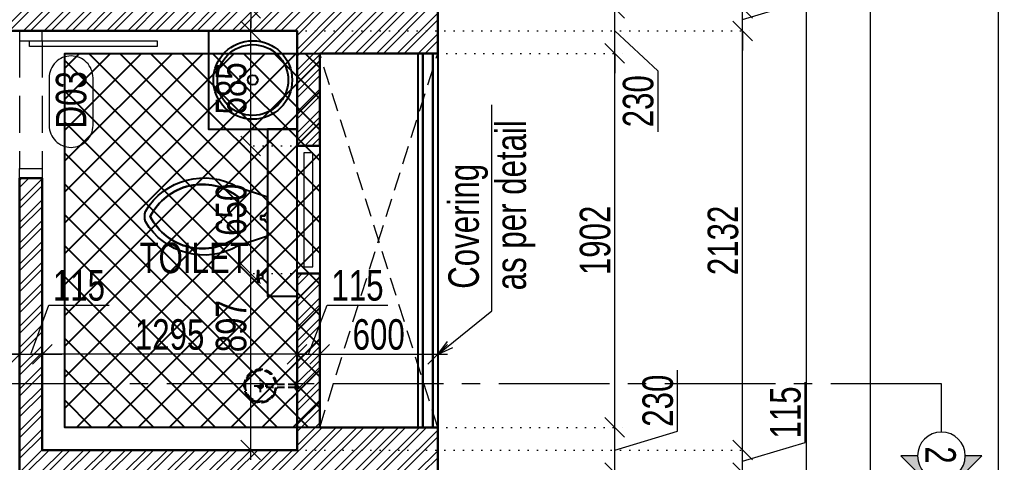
# Model space of a CAD drawing. Header units: inches. Extents: x 785882 to 928568, y 496782 to 576896.
# Drawn here: x 882487 to 887462, y 545501 to 547754 of the extents above; entities that cross this region are included whole.
import ezdxf
from ezdxf.enums import TextEntityAlignment as Align

# ---------------------------------------------------------------- set-up
doc = ezdxf.new("R2010")
doc.units = ezdxf.units.IN
doc.header["$LTSCALE"] = 750
doc.header["$MEASUREMENT"] = 0
for name, pattern in [('CENTER', [2, 1.25, -0.25, 0.25, -0.25]), ('CENTER2', [1.125, 0.75, -0.125, 0.125, -0.125]), ('DOT', [0.25, 0, -0.25]), ('HIDDEN', [0.375, 0.25, -0.125]), ('HIDDEN2', [0.1875, 0.125, -0.0625])]:
    doc.linetypes.add(name, pattern=pattern)
for name, color, linetype, lineweight in [('DIMENSION WORKING-MSA', 222, 'Continuous', 13), ('DOOR NO-MSA', 4, 'Continuous', 9), ('DOOR-MSA', 50, 'Continuous', 13), ('DOTTED LINE-MSA', 3, 'HIDDEN2', 13), ('ELE-01-MSA', 7, 'Continuous', 30), ('SECTION LINE', 14, 'CENTER', 9), ('TEXT DETAIL-MSA', 212, 'Continuous', 13), ('TEXT ROOM NAME-MSA', 210, 'Continuous', 13), ('WALL HATCH-MSA', 251, 'Continuous', 9), ('WALL-MSA', 32, 'Continuous', 30), ('WINDOW-MSA', 50, 'Continuous', 13)]:
    doc.layers.add(name, color=color, linetype=linetype, lineweight=lineweight)
for name, color, linetype in [('ELE-02-MSA', 4, 'Continuous'), ('HATCH-SUNK 300MM-MSA', 47, 'Continuous'), ('P.FIXTURE', 7, 'Continuous')]:
    doc.layers.add(name, color=color, linetype=linetype)
doc.styles.add('125', font='swisscl.ttf', dxfattribs={"height": 125})
doc.styles.add('AR', font='swisscl.ttf')
doc.styles.add('ARIAL', font='swisscl.ttf', dxfattribs={"height": 360})
doc.styles.add('Arial-Reg+0.8Sc', font='swisscl.ttf')
doc.styles.add('MtXpl_Swis721_LtCn_B', font='swisscl.ttf')
doc.dimstyles.new('100 K.T', dxfattribs={"dimtxt": 360, "dimasz": 80, "dimexe": 0.18, "dimexo": 0.0625, "dimgap": 1, "dimtad": 1, "dimdec": 0, "dimzin": 0, "dimdsep": 46, "dimtxsty": 'ARIAL', "dimblk": 'DOT', "dimcen": 0.09, "dimse1": 1, "dimse2": 1, "dimclrd": 50, "dimclrt": 256, "dimadec": 0, "dimazin": 0, "dimtfac": 1, "dimtdec": 0, "dimtofl": 0, "dimtmove": 1, "dimatfit": 0, "dimfxl": 1, "dimtolj": 1, "dimtzin": 0, "dimlwd": -1, "dimarcsym": 0})
doc.dimstyles.new('WORKING DIM', dxfattribs={"dimtxt": 155, "dimasz": 100, "dimexe": 50, "dimexo": 0, "dimgap": 20, "dimtad": 1, "dimdec": 0, "dimzin": 0, "dimdsep": 46, "dimtxsty": 'AR', "dimblk": 'OBLIQUE', "dimcen": 0.09, "dimdle": 50, "dimclrd": 256, "dimclre": 250, "dimclrt": 256, "dimadec": 0, "dimazin": 0, "dimtfac": 1, "dimtdec": 0, "dimtofl": 0, "dimtmove": 1, "dimatfit": 0, "dimfxl": 1, "dimtolj": 1, "dimtzin": 0, "dimlwd": -1, "dimlwe": -1, "dimarcsym": 0})
pattern_1 = [(45, (36976.4, 0), (-53.0330086, 53.0330086), []), (45, (37011.755, 0), (-53.0330086, 53.0330086), [])]

# ---------------------------------------------------------------- blocks, each defined once
blk = doc.blocks.new('t4tgg34')
for points in [[(375405.3, -62759.1), (375390.8, -62744.6), (375390.8, -62738.4), (375370.8, -62738.4), (375370.8, -62719.7), (375390.8, -62719.7), (375390.8, -62713.4), (375405.3, -62699), (375405.3, -62635.1), (375255.5, -62585.2, 0.412342), (374784.6, -62708.9, 0.132891), (374784.6, -62761, 0.412336), (375255.5, -62884.7), (375405.3, -62834.8)], [(375255.5, -62834.8, -0.475238), (374809.5, -62734.9, -0.475243), (375255.5, -62635.1)]]:
    blk.add_lwpolyline(points, format="xyb", close=True)
blk.add_lwpolyline([(375255.5, -62834.8), (375255.5, -62635.1, 0.475243), (374809.5, -62734.9, 0.475238), (375255.5, -62834.8, 0.489246)], format="xyb")
blk.add_lwpolyline([(375405.3, -62635.1), (375405.3, -62699), (375390.8, -62713.4), (375390.8, -62719.7), (375370.8, -62719.7), (375370.8, -62738.4), (375390.8, -62738.4), (375390.8, -62744.6), (375405.3, -62759.1), (375405.3, -62699), (375405.3, -62834.8)])
blk = doc.blocks.new('9')
at = {"linetype": 'Continuous'}
for p, q in [((709869.5, -390414.7), (709869.5, -390433.8)), ((709875.9, -390414.7), (709875.9, -390433.8)), ((709875.9, -390433.8), (709869.5, -390433.8))]:
    blk.add_line(p, q, dxfattribs=at)
for points in [[(709875.9, -390395.7), (709875.9, -390376.6), (709869.5, -390376.6), (709869.5, -390395.7)], [(709894.9, -390395.7), (709920.3, -390370.3), (709920.3, -390440.1), (709894.9, -390414.7)]]:
    blk.add_lwpolyline(points, dxfattribs=at)
blk.add_lwpolyline([(709894.9, -390414.7), (709869.5, -390414.7), (709869.5, -390395.7), (709894.9, -390395.7)], close=True, dxfattribs=at)
blk = doc.blocks.new('SHOWE')
at = {"linetype": 'HIDDEN', "ltscale": 0.2}
for p, q in [((3964261.3, -1171717.9), (3964261.3, -1171674.7)), ((3964261.3, -1171674.7), (3964263.3, -1171674.7)), ((3964264.2, -1171676.3), (3964264.2, -1171716.3)), ((3964268.7, -1171680.5), (3964268.7, -1171696.3)), ((3964268.7, -1171688.6), (3964437.5, -1171688.6)), ((3964268.7, -1171712), (3964268.7, -1171696.3)), ((3964268.7, -1171704), (3964437.5, -1171704)), ((3964479.2, -1171696.3), (3964415.6, -1171696.3)), ((3964447.4, -1171664.5), (3964447.4, -1171728.1)), ((3964261.3, -1171717.9), (3964263.3, -1171717.9))]:
    blk.add_line(p, q, dxfattribs=at)
for radius in [12.5, 10.6]:
    blk.add_circle((3964447.4, -1171696.3), radius, dxfattribs=at)
for centre, radius, start, end in [((3964447.4, -1171696.3), 84.1, 185.2383, 174.7617), ((3964447.4, -1171696.3), 81.4, 185.4105, 174.5895), ((3964447.4, -1171696.3), 78, 185.6496, 174.3504), ((3964262.4, -1171676.3), 1.76, 358.0282, 62.0821), ((3964259.8, -1171685.3), 10.1, 28.3436, 64.2104), ((3964262.4, -1171716.3), 1.76, 297.9179, 1.9718), ((3964259.8, -1171707.2), 10.1, 295.7896, 331.6564)]:
    blk.add_arc(centre, radius, start, end, dxfattribs=at)
blk = doc.blocks.new('A$C59c041b7')
at = {"layer": 'HATCH-SUNK 300MM-MSA', "transparency": 33554559}
h = blk.add_hatch(dxfattribs=at)
h.set_pattern_fill('ANSI37', color=256, scale=35)
h.set_pattern_definition([(45, (0, 0), (-78.57724, 78.57724), []), (135, (0, 0), (-78.57724, -78.57724), [])])
h.paths.add_polyline_path([(20726.4, -17524.6), (19431, -17524.6), (19431, -15622.4), (20726.4, -15622.4)])
at = {"layer": 'HATCH-SUNK 300MM-MSA'}
blk.add_lwpolyline([(20726.4, -17524.6), (19431, -17524.6), (19431, -15622.4), (20726.4, -15622.4)], close=True, dxfattribs=at)
blk = doc.blocks.new('_Dot')
at = {"linetype": 'ByBlock', "lineweight": -2}
blk.add_line((-0.5, 0), (-1, 0), dxfattribs=at)
at = {"linetype": 'ByBlock', "const_width": 0.5}
blk.add_lwpolyline([(-0.25, 0, 1), (0.25, 0, 1)], format="xyb", close=True, dxfattribs=at)
blk = doc.blocks.new('Win-Tag-03')
blk.add_lwpolyline([(-130, 120), (130, 120, -0.414214), (250, 0), (250, 0, -0.414214), (130, -120), (-130, -120, -0.414214), (-250, 0), (-250, 0, -0.414214)], format="xyb", close=True)
blk = doc.blocks.new('section sym.')
h = blk.add_hatch(color=256)
h.dxf.hatch_style = 1
h.paths.add_polyline_path([(-240, 90), (-240, 152.8), (-392.8, 0), (-240, -152.8), (-240, -90, -0.414214), (-330, 0, -0.414214)])
at = {"layer": 'SECTION LINE', "linetype": 'Continuous'}
blk.add_line((-150, 0), (0, 0), dxfattribs=at)
blk.add_lwpolyline([(-240, -90), (-240, -152.8), (-392.8, 0), (-240, 152.8), (-240, 90)], dxfattribs=at)
blk.add_circle((-240, 0), 90, dxfattribs=at)
blk = doc.blocks.new('A$C37e82350')
at = {"layer": 'SECTION LINE', "linetype": 'CENTER2'}
blk.add_lwpolyline([(17358.7, 15657), (17302.2, 15657), (17302.2, -11419.6), (17346.3, -11419.6)], dxfattribs=at)
at = {"layer": 'SECTION LINE', "xscale": -1.347826086956522, "yscale": 1.347826086956522, "zscale": 1.347826086956522}
blk.add_blockref('section sym.', (17346.3, 15657), dxfattribs=at)
at = {"layer": 'SECTION LINE', "style": '125'}
blk.add_text('2', height=155, dxfattribs=at).set_placement((17664.8, 15653.9), align=Align.MIDDLE)
blk = doc.blocks.new('A$Ca69f7aba')
at = {"layer": 'WINDOW-MSA', "ltscale": 5000}
for points in [[(-750, 0), (-700, 0), (-700, -115), (-750, -115)], [(0, 0), (-50, 0), (-50, -115), (0, -115)], [(-50, -50), (-50, -700), (-80, -700), (-80, -50)]]:
    blk.add_lwpolyline(points, close=True, dxfattribs=at)
at = {"layer": 'WINDOW-MSA', "linetype": 'HIDDEN'}
blk.add_lwpolyline([(-50, 0), (-700, 0)], dxfattribs=at)
at = {"layer": 'WINDOW-MSA', "linetype": 'HIDDEN', "elevation": 0}
blk.add_lwpolyline([(-50, -115), (-700, -115)], dxfattribs=at)
blk = doc.blocks.new('_Oblique')
at = {"color": 0, "linetype": 'ByBlock', "lineweight": -2}
blk.add_line((-0.5, -0.5), (0.5, 0.5), dxfattribs=at)
blk = doc.blocks.new('*D2167')
at = {"layer": 'Defpoints', "color": 0, "ltscale": 0.25, "transparency": 16777216}
for p in [(884612.3, 545679.4), (885512.3, 545679.4), (884612.3, 545449.4)]:
    blk.add_point(p, dxfattribs=at)
at = {"layer": 'DIMENSION WORKING-MSA', "ltscale": 0.25, "transparency": 16777216}
for p, q in [((885830.7, 545659.9), (885830.7, 545970.6)), ((885512.3, 545679.4), (885512.3, 545779.4)), ((885512.3, 545449.4), (885512.3, 545679.4)), ((885512.3, 545564.4), (885830.7, 545659.9)), ((885512.3, 545449.4), (885512.3, 545349.4))]:
    blk.add_line(p, q, dxfattribs=at)
at = {"layer": 'DIMENSION WORKING-MSA', "color": 250, "linetype": 'DOT', "ltscale": 0.25, "transparency": 16777216}
for p, q in [((884612.3, 545679.4), (885562.3, 545679.4)), ((884612.3, 545449.4), (885562.3, 545449.4))]:
    blk.add_line(p, q, dxfattribs=at)
at = {"layer": 'DIMENSION WORKING-MSA', "ltscale": 0.25, "transparency": 16777216, "xscale": 100, "yscale": 100, "zscale": 100}
for p, rotation in [((885512.3, 545679.4), 270), ((885512.3, 545449.4), 90)]:
    blk.add_blockref('_Oblique', p, dxfattribs=dict(at, rotation=rotation))
at = {"layer": 'DIMENSION WORKING-MSA', "ltscale": 0.25, "transparency": 16777216, "insert": (885731.3, 545815.2), "char_height": 155, "attachment_point": 5, "rotation": 90, "style": 'AR'}
blk.add_mtext('\\A1;230', dxfattribs=at)
blk = doc.blocks.new('*D2168')
at = {"layer": 'Defpoints', "color": 0, "ltscale": 0.25, "transparency": 16777216}
for p in [(884612.3, 547581.6), (885512.3, 547581.6), (884612.3, 545679.4)]:
    blk.add_point(p, dxfattribs=at)
at = {"layer": 'DIMENSION WORKING-MSA', "ltscale": 0.25, "transparency": 16777216}
blk.add_line((885512.3, 545629.4), (885512.3, 547631.6), dxfattribs=at)
at = {"layer": 'DIMENSION WORKING-MSA', "color": 250, "linetype": 'DOT', "ltscale": 0.25, "transparency": 16777216}
for p, q in [((884612.3, 547581.6), (885562.3, 547581.6)), ((884612.3, 545679.4), (885562.3, 545679.4))]:
    blk.add_line(p, q, dxfattribs=at)
at = {"layer": 'DIMENSION WORKING-MSA', "ltscale": 0.25, "transparency": 16777216, "xscale": 100, "yscale": 100, "zscale": 100}
for p, rotation in [((885512.3, 547581.6), 90), ((885512.3, 545679.4), 270)]:
    blk.add_blockref('_Oblique', p, dxfattribs=dict(at, rotation=rotation))
at = {"layer": 'DIMENSION WORKING-MSA', "ltscale": 0.25, "transparency": 16777216, "insert": (885412.9, 546630.5), "char_height": 155, "attachment_point": 5, "rotation": 90, "style": 'AR'}
blk.add_mtext('\\A1;1902', dxfattribs=at)
blk = doc.blocks.new('*D2169')
at = {"layer": 'Defpoints', "color": 0, "ltscale": 0.25, "transparency": 16777216}
for p in [(884612.3, 547811.6), (885512.3, 547811.6), (884612.3, 547581.6)]:
    blk.add_point(p, dxfattribs=at)
at = {"layer": 'DIMENSION WORKING-MSA', "ltscale": 0.25, "transparency": 16777216}
for p, q in [((885512.3, 547811.6), (885512.3, 547911.6)), ((885512.3, 547581.6), (885512.3, 547811.6)), ((885512.3, 547696.6), (885731.3, 547493.8)), ((885512.3, 547581.6), (885512.3, 547481.6)), ((885731.3, 547493.8), (885731.3, 547183.2))]:
    blk.add_line(p, q, dxfattribs=at)
at = {"layer": 'DIMENSION WORKING-MSA', "color": 250, "linetype": 'DOT', "ltscale": 0.25, "transparency": 16777216}
for p, q in [((884612.3, 547811.6), (885562.3, 547811.6)), ((884612.3, 547581.6), (885562.3, 547581.6))]:
    blk.add_line(p, q, dxfattribs=at)
at = {"layer": 'DIMENSION WORKING-MSA', "ltscale": 0.25, "transparency": 16777216, "xscale": 100, "yscale": 100, "zscale": 100}
for p, rotation in [((885512.3, 547811.6), 270), ((885512.3, 547581.6), 90)]:
    blk.add_blockref('_Oblique', p, dxfattribs=dict(at, rotation=rotation))
at = {"layer": 'DIMENSION WORKING-MSA', "ltscale": 0.25, "transparency": 16777216, "insert": (885631.8, 547338.5), "char_height": 155, "attachment_point": 5, "rotation": 90, "style": 'AR'}
blk.add_mtext('\\A1;230', dxfattribs=at)
blk = doc.blocks.new('*D2245')
at = {"layer": 'Defpoints', "color": 0, "ltscale": 0.25, "transparency": 16777216}
for p in [(883897.3, 545564.4), (886162.3, 545564.4), (884612.3, 545449.4)]:
    blk.add_point(p, dxfattribs=at)
at = {"layer": 'DIMENSION WORKING-MSA', "ltscale": 0.25, "transparency": 16777216}
for p, q in [((886479.5, 545602), (886479.5, 545908.9)), ((886162.3, 545564.4), (886162.3, 545664.4)), ((886162.3, 545506.9), (886479.5, 545602)), ((886162.3, 545449.4), (886162.3, 545564.4)), ((886162.3, 545449.4), (886162.3, 545349.4))]:
    blk.add_line(p, q, dxfattribs=at)
at = {"layer": 'DIMENSION WORKING-MSA', "color": 250, "linetype": 'DOT', "ltscale": 0.25, "transparency": 16777216}
for p, q in [((883897.3, 545564.4), (886212.3, 545564.4)), ((884612.3, 545449.4), (886212.3, 545449.4))]:
    blk.add_line(p, q, dxfattribs=at)
at = {"layer": 'DIMENSION WORKING-MSA', "ltscale": 0.25, "transparency": 16777216, "xscale": 100, "yscale": 100, "zscale": 100}
for p, rotation in [((886162.3, 545564.4), 270), ((886162.3, 545449.4), 90)]:
    blk.add_blockref('_Oblique', p, dxfattribs=dict(at, rotation=rotation))
at = {"layer": 'DIMENSION WORKING-MSA', "ltscale": 0.25, "transparency": 16777216, "insert": (886380.4, 545755.4), "char_height": 155, "attachment_point": 5, "rotation": 90, "style": 'AR'}
blk.add_mtext('\\A1;115', dxfattribs=at)
blk = doc.blocks.new('*D2246')
at = {"layer": 'Defpoints', "color": 0, "ltscale": 0.25, "transparency": 16777216}
for p in [(883897.3, 547696.6), (886162.3, 547696.6), (883897.3, 545564.4)]:
    blk.add_point(p, dxfattribs=at)
at = {"layer": 'DIMENSION WORKING-MSA', "ltscale": 0.25, "transparency": 16777216}
blk.add_line((886162.3, 545514.4), (886162.3, 547746.6), dxfattribs=at)
at = {"layer": 'DIMENSION WORKING-MSA', "color": 250, "linetype": 'DOT', "ltscale": 0.25, "transparency": 16777216}
for p, q in [((883897.3, 547696.6), (886212.3, 547696.6)), ((883897.3, 545564.4), (886212.3, 545564.4))]:
    blk.add_line(p, q, dxfattribs=at)
at = {"layer": 'DIMENSION WORKING-MSA', "ltscale": 0.25, "transparency": 16777216, "xscale": 100, "yscale": 100, "zscale": 100}
for p, rotation in [((886162.3, 547696.6), 90), ((886162.3, 545564.4), 270)]:
    blk.add_blockref('_Oblique', p, dxfattribs=dict(at, rotation=rotation))
at = {"layer": 'DIMENSION WORKING-MSA', "ltscale": 0.25, "transparency": 16777216, "insert": (886062.9, 546630.5), "char_height": 155, "attachment_point": 5, "rotation": 90, "style": 'AR'}
blk.add_mtext('\\A1;2132', dxfattribs=at)
blk = doc.blocks.new('*D2247')
at = {"layer": 'Defpoints', "color": 0, "ltscale": 0.25, "transparency": 16777216}
for p in [(884612.3, 547811.6), (886162.3, 547811.6), (883897.3, 547696.6)]:
    blk.add_point(p, dxfattribs=at)
at = {"layer": 'DIMENSION WORKING-MSA', "ltscale": 0.25, "transparency": 16777216}
for p, q in [((886479.5, 547849.2), (886479.5, 548156.1)), ((886162.3, 547811.6), (886162.3, 547911.6)), ((886162.3, 547754.1), (886479.5, 547849.2)), ((886162.3, 547696.6), (886162.3, 547811.6)), ((886162.3, 547696.6), (886162.3, 547596.6))]:
    blk.add_line(p, q, dxfattribs=at)
at = {"layer": 'DIMENSION WORKING-MSA', "color": 250, "linetype": 'DOT', "ltscale": 0.25, "transparency": 16777216}
for p, q in [((884612.3, 547811.6), (886212.3, 547811.6)), ((883897.3, 547696.6), (886212.3, 547696.6))]:
    blk.add_line(p, q, dxfattribs=at)
at = {"layer": 'DIMENSION WORKING-MSA', "ltscale": 0.25, "transparency": 16777216, "xscale": 100, "yscale": 100, "zscale": 100}
for p, rotation in [((886162.3, 547811.6), 270), ((886162.3, 547696.6), 90)]:
    blk.add_blockref('_Oblique', p, dxfattribs=dict(at, rotation=rotation))
at = {"layer": 'DIMENSION WORKING-MSA', "ltscale": 0.25, "transparency": 16777216, "insert": (886380.4, 548002.6), "char_height": 155, "attachment_point": 5, "rotation": 90, "style": 'AR'}
blk.add_mtext('\\A1;115', dxfattribs=at)
blk = doc.blocks.new('*D2187')
at = {"layer": 'Defpoints', "color": 0, "ltscale": 0.25, "transparency": 16777216}
for p in [(884012.3, 563204), (886812.3, 563204), (884012.3, 504339.5)]:
    blk.add_point(p, dxfattribs=at)
at = {"layer": 'DIMENSION WORKING-MSA', "ltscale": 0.25, "transparency": 16777216}
blk.add_line((886812.3, 504289.5), (886812.3, 563254), dxfattribs=at)
at = {"layer": 'DIMENSION WORKING-MSA', "color": 250, "linetype": 'DOT', "ltscale": 0.25, "transparency": 16777216}
for p, q in [((884012.3, 563204), (886862.3, 563204)), ((884012.3, 504339.5), (886862.3, 504339.5))]:
    blk.add_line(p, q, dxfattribs=at)
at = {"layer": 'DIMENSION WORKING-MSA', "ltscale": 0.25, "transparency": 16777216, "xscale": 100, "yscale": 100, "zscale": 100}
for p, rotation in [((886812.3, 563204), 90), ((886812.3, 504339.5), 270)]:
    blk.add_blockref('_Oblique', p, dxfattribs=dict(at, rotation=rotation))
at = {"layer": 'DIMENSION WORKING-MSA', "ltscale": 0.25, "transparency": 16777216, "insert": (886712.9, 533771.7), "char_height": 155, "attachment_point": 5, "rotation": 90, "style": 'AR'}
blk.add_mtext('\\A1;58865', dxfattribs=at)
blk = doc.blocks.new('*D1887')
at = {"layer": 'Defpoints', "color": 0, "ltscale": 0.25, "transparency": 16777216}
for p in [(883912.3, 548029.5), (883662.3, 547811.6), (883912.3, 547811.6)]:
    blk.add_point(p, dxfattribs=at)
at = {"layer": 'DIMENSION WORKING-MSA', "ltscale": 0.25, "transparency": 16777216}
for p, q in [((883412.3, 548015.9), (883412.3, 548326.4)), ((883662.3, 548029.5), (883662.3, 548129.5)), ((883662.3, 547920.5), (883412.3, 548015.9)), ((883662.3, 548029.5), (883662.3, 547811.6)), ((883662.3, 547811.6), (883662.3, 547711.6))]:
    blk.add_line(p, q, dxfattribs=at)
at = {"layer": 'DIMENSION WORKING-MSA', "color": 250, "linetype": 'DOT', "ltscale": 0.25, "transparency": 16777216}
for p, q in [((883912.3, 548029.5), (883612.3, 548029.5)), ((883912.3, 547811.6), (883612.3, 547811.6))]:
    blk.add_line(p, q, dxfattribs=at)
at = {"layer": 'DIMENSION WORKING-MSA', "ltscale": 0.25, "transparency": 16777216, "xscale": 100, "yscale": 100, "zscale": 100}
for p, rotation in [((883662.3, 548029.5), 270), ((883662.3, 547811.6), 90)]:
    blk.add_blockref('_Oblique', p, dxfattribs=dict(at, rotation=rotation))
at = {"layer": 'DIMENSION WORKING-MSA', "ltscale": 0.25, "transparency": 16777216, "insert": (883312.9, 548171.2), "char_height": 155, "attachment_point": 5, "rotation": 90, "style": 'AR'}
blk.add_mtext('\\A1;218', dxfattribs=at)
blk = doc.blocks.new('*D1888')
at = {"layer": 'Defpoints', "color": 0, "ltscale": 0.25, "transparency": 16777216}
for p in [(883662.3, 546461.5), (883912.3, 546461.5), (883662.3, 545564.4)]:
    blk.add_point(p, dxfattribs=at)
at = {"layer": 'DIMENSION WORKING-MSA', "ltscale": 0.25, "transparency": 16777216}
blk.add_line((883662.3, 545514.4), (883662.3, 546511.5), dxfattribs=at)
at = {"layer": 'DIMENSION WORKING-MSA', "color": 250, "linetype": 'DOT', "ltscale": 0.25, "transparency": 16777216}
for p, q in [((883912.3, 546461.5), (883612.3, 546461.5)), ((883662.3, 545564.4), (883712.3, 545564.4))]:
    blk.add_line(p, q, dxfattribs=at)
at = {"layer": 'DIMENSION WORKING-MSA', "ltscale": 0.25, "transparency": 16777216, "xscale": 100, "yscale": 100, "zscale": 100}
for p, rotation in [((883662.3, 546461.5), 90), ((883662.3, 545564.4), 270)]:
    blk.add_blockref('_Oblique', p, dxfattribs=dict(at, rotation=rotation))
at = {"layer": 'DIMENSION WORKING-MSA', "ltscale": 0.25, "transparency": 16777216, "insert": (883562.9, 546194.4), "char_height": 155, "attachment_point": 5, "rotation": 90, "style": 'AR'}
blk.add_mtext('\\A1;897', dxfattribs=at)
blk = doc.blocks.new('*D1889')
at = {"layer": 'Defpoints', "color": 0, "ltscale": 0.25, "transparency": 16777216}
for p in [(883662.3, 547111.5), (883912.3, 547111.5), (883912.3, 546461.5)]:
    blk.add_point(p, dxfattribs=at)
at = {"layer": 'DIMENSION WORKING-MSA', "ltscale": 0.25, "transparency": 16777216}
blk.add_line((883662.3, 546411.5), (883662.3, 547161.5), dxfattribs=at)
at = {"layer": 'DIMENSION WORKING-MSA', "color": 250, "linetype": 'DOT', "ltscale": 0.25, "transparency": 16777216}
for p, q in [((883912.3, 547111.5), (883612.3, 547111.5)), ((883912.3, 546461.5), (883612.3, 546461.5))]:
    blk.add_line(p, q, dxfattribs=at)
at = {"layer": 'DIMENSION WORKING-MSA', "ltscale": 0.25, "transparency": 16777216, "xscale": 100, "yscale": 100, "zscale": 100}
for p, rotation in [((883662.3, 547111.5), 90), ((883662.3, 546461.5), 270)]:
    blk.add_blockref('_Oblique', p, dxfattribs=dict(at, rotation=rotation))
at = {"layer": 'DIMENSION WORKING-MSA', "ltscale": 0.25, "transparency": 16777216, "insert": (883562.9, 546786.5), "char_height": 155, "attachment_point": 5, "rotation": 90, "style": 'AR'}
blk.add_mtext('\\A1;650', dxfattribs=at)
blk = doc.blocks.new('*D1890')
at = {"layer": 'Defpoints', "color": 0, "ltscale": 0.25, "transparency": 16777216}
for p in [(883662.3, 547696.6), (883662.3, 547696.6), (883912.3, 547111.5)]:
    blk.add_point(p, dxfattribs=at)
at = {"layer": 'DIMENSION WORKING-MSA', "ltscale": 0.25, "transparency": 16777216}
blk.add_line((883662.3, 547061.5), (883662.3, 547746.6), dxfattribs=at)
at = {"layer": 'DIMENSION WORKING-MSA', "color": 250, "linetype": 'DOT', "ltscale": 0.25, "transparency": 16777216}
for p, q in [((883662.3, 547696.6), (883712.3, 547696.6)), ((883912.3, 547111.5), (883612.3, 547111.5))]:
    blk.add_line(p, q, dxfattribs=at)
at = {"layer": 'DIMENSION WORKING-MSA', "ltscale": 0.25, "transparency": 16777216, "xscale": 100, "yscale": 100, "zscale": 100}
for p, rotation in [((883662.3, 547696.6), 90), ((883662.3, 547111.5), 270)]:
    blk.add_blockref('_Oblique', p, dxfattribs=dict(at, rotation=rotation))
at = {"layer": 'DIMENSION WORKING-MSA', "ltscale": 0.25, "transparency": 16777216, "insert": (883562.9, 547404), "char_height": 155, "attachment_point": 5, "rotation": 90, "style": 'AR'}
blk.add_mtext('\\A1;585', dxfattribs=at)
blk = doc.blocks.new('*D1905')
at = {"layer": 'Defpoints', "color": 0, "ltscale": 0.25, "transparency": 16777216}
for p in [(882179.7, 546946.6), (882486.9, 546946.6), (882486.9, 545449.4)]:
    blk.add_point(p, dxfattribs=at)
at = {"layer": 'DIMENSION WORKING-MSA', "ltscale": 0.25, "transparency": 16777216}
blk.add_line((882179.7, 545399.4), (882179.7, 546996.6), dxfattribs=at)
at = {"layer": 'DIMENSION WORKING-MSA', "color": 250, "linetype": 'DOT', "ltscale": 0.25, "transparency": 16777216}
for p, q in [((882486.9, 546946.6), (882129.7, 546946.6)), ((882486.9, 545449.4), (882129.7, 545449.4))]:
    blk.add_line(p, q, dxfattribs=at)
at = {"layer": 'DIMENSION WORKING-MSA', "ltscale": 0.25, "transparency": 16777216, "xscale": 100, "yscale": 100, "zscale": 100}
for p, rotation in [((882179.7, 546946.6), 90), ((882179.7, 545449.4), 270)]:
    blk.add_blockref('_Oblique', p, dxfattribs=dict(at, rotation=rotation))
at = {"layer": 'DIMENSION WORKING-MSA', "ltscale": 0.25, "transparency": 16777216, "insert": (882080.5, 546198), "char_height": 155, "attachment_point": 5, "rotation": 90, "style": 'AR'}
blk.add_mtext('\\A1;1497', dxfattribs=at)
blk = doc.blocks.new('*D1906')
at = {"layer": 'Defpoints', "color": 0, "ltscale": 0.25, "transparency": 16777216}
for p in [(882179.7, 547696.6), (882486.9, 547696.6), (882486.9, 546946.6)]:
    blk.add_point(p, dxfattribs=at)
at = {"layer": 'DIMENSION WORKING-MSA', "ltscale": 0.25, "transparency": 16777216}
blk.add_line((882179.7, 546896.6), (882179.7, 547746.6), dxfattribs=at)
at = {"layer": 'DIMENSION WORKING-MSA', "color": 250, "linetype": 'DOT', "ltscale": 0.25, "transparency": 16777216}
for p, q in [((882486.9, 547696.6), (882129.7, 547696.6)), ((882486.9, 546946.6), (882129.7, 546946.6))]:
    blk.add_line(p, q, dxfattribs=at)
at = {"layer": 'DIMENSION WORKING-MSA', "ltscale": 0.25, "transparency": 16777216, "xscale": 100, "yscale": 100, "zscale": 100}
for p, rotation in [((882179.7, 547696.6), 90), ((882179.7, 546946.6), 270)]:
    blk.add_blockref('_Oblique', p, dxfattribs=dict(at, rotation=rotation))
at = {"layer": 'DIMENSION WORKING-MSA', "ltscale": 0.25, "transparency": 16777216, "insert": (882080.4, 547321.6), "char_height": 155, "attachment_point": 5, "rotation": 90, "style": 'AR'}
blk.add_mtext('\\A1;750', dxfattribs=at)
blk = doc.blocks.new('*D1765')
at = {"layer": 'Defpoints', "color": 0, "ltscale": 0.25, "transparency": 16777216}
for p in [(882601.9, 546051.8), (882601.9, 546051.8), (883897.3, 546051.8)]:
    blk.add_point(p, dxfattribs=at)
at = {"layer": 'DIMENSION WORKING-MSA', "color": 250, "linetype": 'DOT', "ltscale": 0.25, "transparency": 16777216}
for p, q in [((882601.9, 546051.8), (882601.9, 546101.8)), ((883897.3, 546051.8), (883897.3, 546101.8))]:
    blk.add_line(p, q, dxfattribs=at)
at = {"layer": 'DIMENSION WORKING-MSA', "ltscale": 0.25, "transparency": 16777216}
blk.add_line((883947.3, 546051.8), (882551.9, 546051.8), dxfattribs=at)
at = {"layer": 'DIMENSION WORKING-MSA', "ltscale": 0.25, "transparency": 16777216, "xscale": 100, "yscale": 100, "zscale": 100, "rotation": 180}
blk.add_blockref('_Oblique', (882601.9, 546051.8), dxfattribs=at)
at = {"layer": 'DIMENSION WORKING-MSA', "ltscale": 0.25, "transparency": 16777216, "xscale": 100, "yscale": 100, "zscale": 100}
blk.add_blockref('_Oblique', (883897.3, 546051.8), dxfattribs=at)
at = {"layer": 'DIMENSION WORKING-MSA', "ltscale": 0.25, "transparency": 16777216, "insert": (883249.6, 546151.1), "char_height": 155, "attachment_point": 5, "style": 'AR'}
blk.add_mtext('\\A1;1295', dxfattribs=at)
blk = doc.blocks.new('*D1766')
at = {"layer": 'Defpoints', "color": 0, "ltscale": 0.25, "transparency": 16777216}
for p in [(883897.3, 546051.8), (884012.3, 546051.8), (884012.3, 546051.8)]:
    blk.add_point(p, dxfattribs=at)
at = {"layer": 'DIMENSION WORKING-MSA', "ltscale": 0.25, "transparency": 16777216}
for p, q in [((883954.8, 546051.8), (884051, 546301.8)), ((884051, 546301.8), (884357.9, 546301.8)), ((883897.3, 546051.8), (883797.3, 546051.8)), ((883897.3, 546051.8), (884012.3, 546051.8)), ((884012.3, 546051.8), (884112.3, 546051.8))]:
    blk.add_line(p, q, dxfattribs=at)
at = {"layer": 'DIMENSION WORKING-MSA', "color": 250, "linetype": 'DOT', "ltscale": 0.25, "transparency": 16777216}
for p, q in [((883897.3, 546051.8), (883897.3, 546101.8)), ((884012.3, 546051.8), (884012.3, 546101.8))]:
    blk.add_line(p, q, dxfattribs=at)
at = {"layer": 'DIMENSION WORKING-MSA', "ltscale": 0.25, "transparency": 16777216, "xscale": 100, "yscale": 100, "zscale": 100}
blk.add_blockref('_Oblique', (883897.3, 546051.8), dxfattribs=at)
at = {"layer": 'DIMENSION WORKING-MSA', "ltscale": 0.25, "transparency": 16777216, "xscale": 100, "yscale": 100, "zscale": 100, "rotation": 180}
blk.add_blockref('_Oblique', (884012.3, 546051.8), dxfattribs=at)
at = {"layer": 'DIMENSION WORKING-MSA', "ltscale": 0.25, "transparency": 16777216, "insert": (884204.5, 546400.8), "char_height": 155, "attachment_point": 5, "style": 'AR'}
blk.add_mtext('\\A1;115', dxfattribs=at)
blk = doc.blocks.new('*D1767')
at = {"layer": 'Defpoints', "color": 0, "ltscale": 0.25, "transparency": 16777216}
for p in [(884012.3, 546051.8), (884612.3, 546051.8), (884612.3, 546051.8)]:
    blk.add_point(p, dxfattribs=at)
at = {"layer": 'DIMENSION WORKING-MSA', "color": 250, "linetype": 'DOT', "ltscale": 0.25, "transparency": 16777216}
for p, q in [((884012.3, 546051.8), (884012.3, 546101.8)), ((884612.3, 546051.8), (884612.3, 546101.8))]:
    blk.add_line(p, q, dxfattribs=at)
at = {"layer": 'DIMENSION WORKING-MSA', "ltscale": 0.25, "transparency": 16777216}
blk.add_line((883962.3, 546051.8), (884662.3, 546051.8), dxfattribs=at)
at = {"layer": 'DIMENSION WORKING-MSA', "ltscale": 0.25, "transparency": 16777216, "xscale": 100, "yscale": 100, "zscale": 100, "rotation": 180}
blk.add_blockref('_Oblique', (884012.3, 546051.8), dxfattribs=at)
at = {"layer": 'DIMENSION WORKING-MSA', "ltscale": 0.25, "transparency": 16777216, "xscale": 100, "yscale": 100, "zscale": 100}
blk.add_blockref('_Oblique', (884612.3, 546051.8), dxfattribs=at)
at = {"layer": 'DIMENSION WORKING-MSA', "ltscale": 0.25, "transparency": 16777216, "insert": (884312.3, 546151.1), "char_height": 155, "attachment_point": 5, "style": 'AR'}
blk.add_mtext('\\A1;600', dxfattribs=at)
blk = doc.blocks.new('*D1768')
at = {"layer": 'Defpoints', "color": 0, "ltscale": 0.25, "transparency": 16777216}
for p in [(882486.9, 546051.8), (882601.9, 546051.8), (882601.9, 546051.8)]:
    blk.add_point(p, dxfattribs=at)
at = {"layer": 'DIMENSION WORKING-MSA', "ltscale": 0.25, "transparency": 16777216}
for p, q in [((882544.4, 546051.8), (882635.3, 546301.8)), ((882635.3, 546301.8), (882942.2, 546301.8)), ((882486.9, 546051.8), (882386.9, 546051.8)), ((882486.9, 546051.8), (882601.9, 546051.8)), ((882601.9, 546051.8), (882701.9, 546051.8))]:
    blk.add_line(p, q, dxfattribs=at)
at = {"layer": 'DIMENSION WORKING-MSA', "color": 250, "linetype": 'DOT', "ltscale": 0.25, "transparency": 16777216}
for p, q in [((882486.9, 546051.8), (882486.9, 546101.8)), ((882601.9, 546051.8), (882601.9, 546101.8))]:
    blk.add_line(p, q, dxfattribs=at)
at = {"layer": 'DIMENSION WORKING-MSA', "ltscale": 0.25, "transparency": 16777216, "xscale": 100, "yscale": 100, "zscale": 100}
blk.add_blockref('_Oblique', (882486.9, 546051.8), dxfattribs=at)
at = {"layer": 'DIMENSION WORKING-MSA', "ltscale": 0.25, "transparency": 16777216, "xscale": 100, "yscale": 100, "zscale": 100, "rotation": 180}
blk.add_blockref('_Oblique', (882601.9, 546051.8), dxfattribs=at)
at = {"layer": 'DIMENSION WORKING-MSA', "ltscale": 0.25, "transparency": 16777216, "insert": (882788.7, 546400.8), "char_height": 155, "attachment_point": 5, "style": 'AR'}
blk.add_mtext('\\A1;115', dxfattribs=at)
blk = doc.blocks.new('*D1769')
at = {"layer": 'Defpoints', "color": 0, "ltscale": 0.25, "transparency": 16777216}
for p in [(879211, 546051.8), (882486.9, 546051.8), (882486.9, 546051.8)]:
    blk.add_point(p, dxfattribs=at)
at = {"layer": 'DIMENSION WORKING-MSA', "color": 250, "linetype": 'DOT', "ltscale": 0.25, "transparency": 16777216}
for p, q in [((879211, 546051.8), (879211, 546101.8)), ((882486.9, 546051.8), (882486.9, 546101.8))]:
    blk.add_line(p, q, dxfattribs=at)
at = {"layer": 'DIMENSION WORKING-MSA', "ltscale": 0.25, "transparency": 16777216}
blk.add_line((879161, 546051.8), (882536.9, 546051.8), dxfattribs=at)
at = {"layer": 'DIMENSION WORKING-MSA', "ltscale": 0.25, "transparency": 16777216, "xscale": 100, "yscale": 100, "zscale": 100, "rotation": 180}
blk.add_blockref('_Oblique', (879211, 546051.8), dxfattribs=at)
at = {"layer": 'DIMENSION WORKING-MSA', "ltscale": 0.25, "transparency": 16777216, "xscale": 100, "yscale": 100, "zscale": 100}
blk.add_blockref('_Oblique', (882486.9, 546051.8), dxfattribs=at)
at = {"layer": 'DIMENSION WORKING-MSA', "ltscale": 0.25, "transparency": 16777216, "insert": (880848.9, 546151.2), "char_height": 155, "attachment_point": 5, "style": 'AR'}
blk.add_mtext('\\A1;3276', dxfattribs=at)

msp = doc.modelspace()

# ---------------------------------------------------------------- hatches: boundary and pattern name
at = {"layer": 'WALL HATCH-MSA'}
h = msp.add_hatch(dxfattribs=at)
h.set_pattern_fill('ANSI32', color=256, scale=200)
h.set_pattern_definition(pattern_1)
h.paths.add_polyline_path([(884612.3, 547581.6), (884612.3, 547811.6), (884012.3, 547811.6), (884012.3, 548029.5), (883897.3, 548029.5), (883897.3, 547811.6), (882716.9, 547811.6), (882716.9, 548511.6), (882601.9, 548511.6), (882601.9, 547811.6), (879211, 547811.6), (879211, 548311.6), (879096, 548311.6), (879096, 547696.6), (883897.3, 547696.6), (883897.3, 547111.5), (884012.3, 547111.5), (884012.3, 547581.6)])
h = msp.add_hatch(dxfattribs=at)
h.set_pattern_fill('ANSI32', color=256, scale=200)
h.set_pattern_definition(pattern_1)
h.paths.add_polyline_path([(884612.3, 545449.4), (884612.3, 545679.4), (884012.3, 545679.4), (884012.3, 546461.5), (883897.3, 546461.5), (883897.3, 545564.4), (882601.9, 545564.4), (882601.9, 546946.6), (882486.9, 546946.6), (882486.9, 545449.4)])

# ---------------------------------------------------------------- linework, layer by layer
at = {"layer": 'Defpoints', "color": 1, "lineweight": 0}
for points in [[(887462.3, 566054), (859835.9, 566054), (859835.9, 501489.5), (887462.3, 501489.5)], [(886812.3, 565404), (860485.9, 565404), (860485.9, 502139.5), (886812.3, 502139.5)], [(886487.3, 565079), (860810.9, 565079), (860810.9, 502464.5), (886487.3, 502464.5)], [(886162.3, 564754), (861135.9, 564754), (861135.9, 502789.5), (886162.3, 502789.5)], [(885512.3, 564104), (861785.9, 564104), (861785.9, 503439.5), (885512.3, 503439.5)]]:
    msp.add_lwpolyline(points, close=True, dxfattribs=at)
at = {"layer": 'DOTTED LINE-MSA'}
for points in [[(884012.3, 545679.4), (884612.3, 547581.6)], [(884612.3, 545679.4), (884012.3, 547581.6)]]:
    msp.add_lwpolyline(points, dxfattribs=at)
at = {"layer": 'ELE-01-MSA'}
for p, q in [((884537.3, 545679.4), (884537.3, 547581.6)), ((884587.3, 547581.6), (884587.3, 545679.4))]:
    msp.add_line(p, q, dxfattribs=at)
at = {"layer": 'ELE-02-MSA'}
for p, q in [((884512.3, 545679.4), (884512.3, 547581.6)), ((884612.3, 547581.6), (884612.3, 545679.4))]:
    msp.add_line(p, q, dxfattribs=at)
at = {"layer": 'P.FIXTURE'}
for points in [[(883897.3, 547696.6), (883447.3, 547696.6), (883447.3, 547196.6), (883897.3, 547196.6)], [(883747.3, 547196.6), (883747.3, 546346.5), (883897.3, 546346.5), (883897.3, 547196.6)]]:
    msp.add_lwpolyline(points, close=True, dxfattribs=at)
for radius in [200, 180, 25]:
    msp.add_circle((883672.3, 547446.6), radius, dxfattribs=at)
at = {"layer": 'WALL-MSA'}
for p, q in [((884612.3, 547811.6), (884612.3, 547581.6)), ((883897.3, 547696.6), (879096, 547696.6)), ((883897.3, 547696.6), (883897.3, 547111.5)), ((884612.3, 547581.6), (884012.3, 547581.6)), ((884012.3, 547581.6), (884012.3, 547111.5)), ((883897.3, 547111.5), (884012.3, 547111.5)), ((882486.9, 545449.4, 0), (882486.9, 546946.6)), ((882486.9, 546946.6), (882601.9, 546946.6)), ((882601.9, 545564.4, 0), (882601.9, 546946.6)), ((883897.3, 546461.5), (884012.3, 546461.5)), ((883897.3, 546461.5), (883897.3, 545564.4)), ((884012.3, 546461.5), (884012.3, 545679.4)), ((884012.3, 545679.4), (884612.3, 545679.4)), ((884612.3, 545679.4), (884612.3, 545449.4)), ((882601.9, 545564.4), (883897.3, 545564.4))]:
    msp.add_line(p, q, dxfattribs=at)
at = {"layer": 'WINDOW-MSA'}
for p, q in [((883897.3, 546461.5), (883897.3, 547111.5)), ((884012.3, 547111.5), (884012.3, 546461.5))]:
    msp.add_line(p, q, dxfattribs=at)
msp.add_lwpolyline([(883977.3, 546496.5), (883977.3, 547076.5), (883932.3, 547076.5), (883932.3, 546496.5)], close=True, dxfattribs=at)

# ---------------------------------------------------------------- block references
at = {"color": 2, "rotation": 270}
msp.add_blockref('A$C37e82350', (871515.5, 563204), dxfattribs=at)
at = {"layer": 'DOOR NO-MSA', "xscale": -0.9300595238095237, "yscale": 0.9300595238095237, "zscale": 0.9300595238095237, "rotation": 90.00000000000007}
msp.add_blockref('Win-Tag-03', (882748.5, 547336.6, 0), dxfattribs=at)
at = {"layer": 'DOOR-MSA', "rotation": 89.99999999999997}
msp.add_blockref('A$Ca69f7aba', (882486.9, 547696.6), dxfattribs=at)
at = {"layer": 'HATCH-SUNK 300MM-MSA'}
msp.add_blockref('A$C59c041b7', (863285.9, 563204), dxfattribs=at)
at = {"layer": 'P.FIXTURE', "xscale": -1, "rotation": 180}
msp.add_blockref('t4tgg34', (508342, 484017.5), dxfattribs=at)
at = {"layer": 'P.FIXTURE'}
msp.add_blockref('9', (173826.9, 936851.7), dxfattribs=at)
at = {"layer": 'P.FIXTURE', "lineweight": 30, "rotation": 180}
msp.add_blockref('SHOWE', (4848158.6, -625805.8), dxfattribs=at)

# ---------------------------------------------------------------- texts
at = {"layer": 'DOOR NO-MSA', "style": 'Arial-Reg+0.8Sc'}
msp.add_text('D03', height=155, rotation=90, dxfattribs=at).set_placement((882748.7, 547345.9, 0), align=Align.MIDDLE_CENTER)
at = {"layer": 'TEXT DETAIL-MSA', "style": '125'}
for s, p in [('as per detail', (884983.5, 546809.6)), ('Covering', (884743.8, 546702.4))]:
    msp.add_text(s, height=155, rotation=90, dxfattribs=at).set_placement(p, align=Align.MIDDLE_CENTER)
at = {"layer": 'TEXT ROOM NAME-MSA', "lineweight": 0, "style": 'MtXpl_Swis721_LtCn_B'}
msp.add_text('TOILET', height=155, dxfattribs=at).set_placement((883096.3, 546464.2, 0))

# ---------------------------------------------------------------- dimensions: what is measured, and where the dimension line sits
at = {"layer": 'DIMENSION WORKING-MSA', "ltscale": 0.25}
for base, p1, p2, angle, picture, middle in [((886812.2949536, 563203.9564724), (884012.2949531, 504339.4564721), (884012.2949531, 563203.9564724), 90, '*D2187', (886712.915858, 533771.7064723)), ((886162.3, 547811.6), (883897.3, 547696.6), (884612.3, 547811.6), 90, '*D2247', (886380.4, 547869.2)), ((882179.7, 547696.6), (882486.9, 546946.6), (882486.9, 547696.6), 90, '*D1906', (882080.4, 547321.6)), ((883662.3, 547696.6), (883912.3, 547111.5), (883662.3, 547696.6), 90, '*D1890', (883562.9, 547404)), ((886162.3, 547696.6), (883897.3, 545564.4), (883897.3, 547696.6), 90, '*D2246', (886062.9, 546630.5)), ((885512.3, 547581.6), (884612.3, 545679.4), (884612.3, 547581.6), 90, '*D2168', (885412.9, 546630.5)), ((883662.3, 547111.5), (883912.3, 546461.5), (883912.3, 547111.5), 90, '*D1889', (883562.9, 546786.5)), ((882179.7, 546946.6), (882486.9, 545449.4), (882486.9, 546946.6), 90, '*D1905', (882080.5, 546198)), ((882486.9, 546051.8), (879211, 546051.8), (882486.9, 546051.8), 180, '*D1769', (880848.9, 546151.2)), ((882601.9, 546051.8), (883897.3, 546051.8), (882601.9, 546051.8), 180, '*D1765', (883249.6, 546151.1)), ((884612.3, 546051.8), (884012.3, 546051.8), (884612.3, 546051.8), 180, '*D1767', (884312.3, 546151.1)), ((885512.3, 545679.4), (884612.3, 545449.4), (884612.3, 545679.4), 90, '*D2167', (885731.3, 545679.9)), ((886162.3, 545564.4), (884612.3, 545449.4), (883897.3, 545564.4), 90, '*D2245', (886380.4, 545622))]:
    dim = msp.add_linear_dim(base=base, p1=p1, p2=p2, angle=angle, dimstyle='WORKING DIM', dxfattribs=at)
    dim.commit()
    dim.dimension.update_dxf_attribs({"geometry": picture, "text_midpoint": middle})
for base, p1, p2, angle, picture, middle in [((883662.3, 547811.6), (883912.3, 548029.5), (883912.3, 547811.6), 90, '*D1887', (883412.3, 548035.9)), ((885512.3, 547811.6), (884612.3, 547581.6), (884612.3, 547811.6), 90, '*D2169', (885731.3, 547473.8)), ((882601.9, 546051.8), (882486.9, 546051.8), (882601.9, 546051.8), 180, '*D1768', (882655.3, 546301.8)), ((883662.3, 546461.5), (883662.3, 545564.4), (883912.3, 546461.5), 90, '*D1888', (883662.3, 546194.4)), ((884012.3, 546051.8), (883897.3, 546051.8), (884012.3, 546051.8), 180, '*D1766', (884071, 546301.8))]:
    dim = msp.add_linear_dim(base=base, p1=p1, p2=p2, angle=angle, dimstyle='WORKING DIM', dxfattribs=at)
    dim.commit()
    dim.dimension.update_dxf_attribs({"geometry": picture, "text_midpoint": middle, "dimtype": 160})

# ---------------------------------------------------------------- leaders
at = {"layer": 'TEXT DETAIL-MSA'}
msp.add_leader([(884612.3, 546050.1), (884887.3, 546272.6), (884887.3, 547320)], dimstyle='100 K.T', override={"dimgap": 1, "dimtad": 0, "dimclrd": 256, "dimldrblk": 'Open30'}, dxfattribs=at)

doc.saveas('drawing.dxf')
